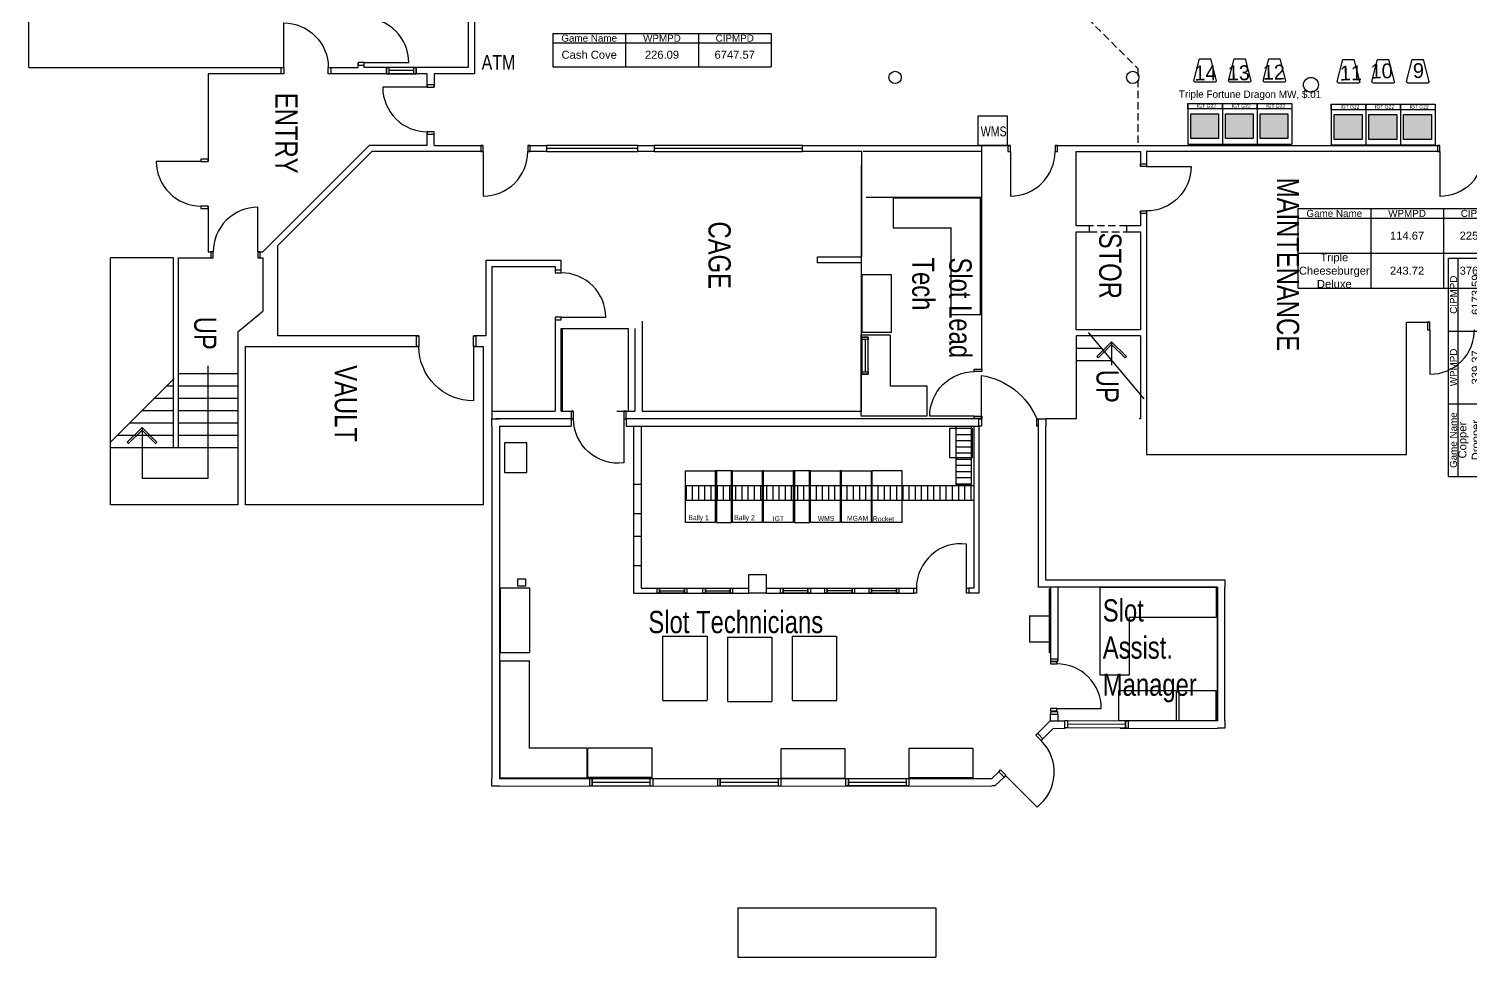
# Model space of a CAD drawing. Header units: inches. Extents: x 3213 to 10275, y -3570 to -435.
# Drawn here: x 7075 to 8240, y -3323 to -2572 of the extents above; entities that cross this region are included whole.
import ezdxf
from ezdxf.enums import TextEntityAlignment as Align

# ---------------------------------------------------------------- set-up
doc = ezdxf.new("R2010")
doc.units = ezdxf.units.IN
doc.header["$LTSCALE"] = 24
doc.header["$MEASUREMENT"] = 0
doc.linetypes.add('HIDDEN', pattern=[0.375, 0.25, -0.125])
for name, color, linetype in [('00 IGT Slots', 7, 'Continuous'), ('00 PT Enrollment', 7, 'Continuous'), ('00 Themes', 7, 'Continuous'), ('00SDG Game Type', 7, 'Continuous'), ('EXT WALL', 3, 'Continuous'), ('F1  CLG', 15, 'HIDDEN'), ('F1  COL', 242, 'Continuous'), ('F1  DIM', 4, 'Continuous'), ('F1  DOORS', 1, 'Continuous'), ('F1  WALL', 3, 'Continuous'), ('F1  WINDOW', 1, 'Continuous'), ('F1 NOTE', 4, 'Continuous'), ('F1NOTE-CUBE', 4, 'Continuous'), ('FI  STAIRS', 8, 'Continuous'), ('FP1-WALL', 3, 'Continuous'), ('Machine Denoms', 7, 'Continuous')]:
    doc.layers.add(name, color=color, linetype=linetype)
doc.layers.get('00SDG Game Type').off()
doc.layers.get('Machine Denoms').off()
doc.styles.add('ARCHSTYL', font='HAND.SHX', dxfattribs={"width": 0.8})
doc.styles.add('HAND', font='Hand.shx', dxfattribs={"width": 0.8, "height": 0.5})
doc.dimstyles.new('gDIM192', dxfattribs={"dimscale": 192, "dimtxt": 0.125, "dimasz": 0.03125, "dimexe": 0.09375, "dimexo": 0.09375, "dimgap": 0.03125, "dimtad": 1, "dimdec": 0, "dimrnd": 0.015625, "dimzin": 3, "dimdsep": 46, "dimlunit": 4, "dimtxsty": 'HAND', "dimblk1": 'RPSLASH', "dimblk2": 'RPSLASH', "dimsah": 1, "dimcen": 0.09375, "dimdle": 0.03125, "dimclrt": 256, "dimadec": 0, "dimazin": 0, "dimtfac": 2, "dimtdec": 0, "dimtofl": 0, "dimtmove": 2, "dimatfit": 3, "dimldrblk": '_RPATick2', "dimfxl": 1, "dimfrac": 2, "dimtzin": 0, "dimarcsym": 0})

# ---------------------------------------------------------------- blocks, each defined once
blk = doc.blocks.new('_RPATick2')
for p, q in [((-2, 2), (-2.18, 1.82)), ((-2, 2), (0, 0)), ((-2.18, 1.82), (-0.36, 0)), ((-0.36, 0), (-2.18, -1.82)), ((0, 0), (-2, -2)), ((-2, -2), (-2.18, -1.82))]:
    blk.add_line(p, q)
blk.add_lwpolyline([(0, 0), (-1, 0)])
blk = doc.blocks.new('RPSLASH')
blk.add_line((2.76, 0), (-4.5, 0))
at = {"color": 5, "const_width": 0.43}
blk.add_lwpolyline([(-2.15, -2.15), (2.15, 2.15)], dxfattribs=at)
blk = doc.blocks.new('atm')
at = {"layer": 'F1NOTE-CUBE', "color": 106, "style": 'HAND', "width": 0.8}
blk.add_text('ATM', height=12, rotation=90, dxfattribs=at).set_placement((15.1, 5.9))
blk = doc.blocks.new('Western Money System')
at = {"layer": 'F1 NOTE', "color": 1}
for p, q in [((-11.7, 0), (-11.7, 24)), ((-11.7, 24), (11.7, 24)), ((11.7, 24), (11.7, 0)), ((11.7, 0), (-11.7, 0))]:
    blk.add_line(p, q, dxfattribs=at)
at = {"layer": 'F1 NOTE', "color": 1, "insert": (-9.7, 15.3), "char_height": 8, "width": 21.329, "attachment_point": 1, "style": 'HAND'}
blk.add_mtext('{\\Fhand.shx;WMS}', dxfattribs=at)
blk = doc.blocks.new('*U308')
at = {"linetype": 'ByBlock', "lineweight": -3}
h = blk.add_hatch(color=7, dxfattribs=at)
h.set_gradient(color1=(241, 237, 14), color2=(18, 202, 42), tint=1)
h.paths.add_polyline_path([(-33.4, -26.3), (-33.4, -1.8), (-28.9, -1.8), (-28.9, -26.3)], flags=9)
h = blk.add_hatch(color=0, dxfattribs=at)
h.dxf.hatch_style = 1
h.set_gradient(color1=(255, 255, 0), tint=0.32, name='CYLINDER')
h.paths.add_polyline_path([(-4.5, -3.1), (-24.5, -3.1), (-24.5, -25.5), (-4.5, -25.5)])
at = {"color": 0, "linetype": 'ByBlock', "lineweight": -3}
blk.add_lwpolyline([(-24.5, -3.1), (-4.5, -3.1), (-4.5, -25.5), (-24.5, -25.5)], close=True, dxfattribs=at)
at = {"layer": '00 IGT Slots', "color": 30, "ltscale": 25}
for p, q in [((-33, 0), (0, 0)), ((-33, -28), (-33, 0)), ((0, -28), (0, 0)), ((-51.3, -4.8), (-69, -9.4)), ((-69, -18.6), (-69, -9.4)), ((-50.3, -22.2), (-50.3, -5.7)), ((-51.3, -23.2), (-69, -18.6)), ((-33, -28), (0, -28))]:
    blk.add_line(p, q, dxfattribs=at)
at = {"layer": '00 IGT Slots', "color": 30, "linetype": 'ByBlock', "lineweight": -3}
blk.add_lwpolyline([(-33, 0), (-28.5, 0), (-28.5, -28), (-33, -28)], close=True, dxfattribs=at)
at = {"layer": '00 IGT Slots', "color": 30, "ltscale": 25}
for centre, start, end in [((-51.3, -5.7), 0, 90), ((-51.3, -22.2), 270, 0)]:
    blk.add_arc(centre, 1, start, end, dxfattribs=at)
at = {"layer": '00 IGT Slots', "color": 7, "linetype": 'ByBlock', "lineweight": -3, "insert": (-32.4, -20.6), "char_height": 3, "width": 15.214, "attachment_point": 1, "rotation": 90, "style": 'HAND'}
blk.add_mtext('IGT G22', dxfattribs=at)
blk = doc.blocks.new('*U309')
at = {"linetype": 'ByBlock', "lineweight": -3}
h = blk.add_hatch(color=7, dxfattribs=at)
h.set_gradient(color1=(241, 237, 14), color2=(18, 202, 42), tint=1)
h.paths.add_polyline_path([(-33.4, -26.3), (-33.4, -1.8), (-28.9, -1.8), (-28.9, -26.3)], flags=9)
h = blk.add_hatch(color=0, dxfattribs=at)
h.dxf.hatch_style = 1
h.set_gradient(color1=(255, 255, 0), tint=0.32, name='CYLINDER')
h.paths.add_polyline_path([(-4.5, -3.1), (-24.5, -3.1), (-24.5, -25.5), (-4.5, -25.5)])
at = {"color": 0, "linetype": 'ByBlock', "lineweight": -3}
blk.add_lwpolyline([(-24.5, -3.1), (-4.5, -3.1), (-4.5, -25.5), (-24.5, -25.5)], close=True, dxfattribs=at)
at = {"layer": '00 IGT Slots', "color": 30, "ltscale": 25}
for p, q in [((-33, 0), (0, 0)), ((-33, -28), (-33, 0)), ((0, -28), (0, 0)), ((-51.3, -4.8), (-69, -9.4)), ((-69, -18.6), (-69, -9.4)), ((-50.3, -22.2), (-50.3, -5.7)), ((-51.3, -23.2), (-69, -18.6)), ((-33, -28), (0, -28))]:
    blk.add_line(p, q, dxfattribs=at)
at = {"layer": '00 IGT Slots', "color": 30, "linetype": 'ByBlock', "lineweight": -3}
blk.add_lwpolyline([(-33, 0), (-28.5, 0), (-28.5, -28), (-33, -28)], close=True, dxfattribs=at)
at = {"layer": '00 IGT Slots', "color": 30, "ltscale": 25}
for centre, start, end in [((-51.3, -5.7), 0, 90), ((-51.3, -22.2), 270, 0)]:
    blk.add_arc(centre, 1, start, end, dxfattribs=at)
at = {"layer": '00 IGT Slots', "color": 7, "linetype": 'ByBlock', "lineweight": -3, "insert": (-32.4, -20.6), "char_height": 3, "width": 15.214, "attachment_point": 1, "rotation": 90, "style": 'HAND'}
blk.add_mtext('IGT G22', dxfattribs=at)
blk = doc.blocks.new('*U310')
at = {"linetype": 'ByBlock', "lineweight": -3}
h = blk.add_hatch(color=7, dxfattribs=at)
h.set_gradient(color1=(241, 237, 14), color2=(18, 202, 42), tint=1)
h.paths.add_polyline_path([(-33.4, -26.3), (-33.4, -1.8), (-28.9, -1.8), (-28.9, -26.3)], flags=9)
h = blk.add_hatch(color=0, dxfattribs=at)
h.dxf.hatch_style = 1
h.set_gradient(color1=(255, 255, 0), tint=0.32, name='CYLINDER')
h.paths.add_polyline_path([(-4.5, -3.1), (-24.5, -3.1), (-24.5, -25.5), (-4.5, -25.5)])
at = {"color": 0, "linetype": 'ByBlock', "lineweight": -3}
blk.add_lwpolyline([(-24.5, -3.1), (-4.5, -3.1), (-4.5, -25.5), (-24.5, -25.5)], close=True, dxfattribs=at)
at = {"layer": '00 IGT Slots', "color": 30, "ltscale": 25}
for p, q in [((-33, 0), (0, 0)), ((-33, -28), (-33, 0)), ((0, -28), (0, 0)), ((-51.3, -4.8), (-69, -9.4)), ((-69, -18.6), (-69, -9.4)), ((-50.3, -22.2), (-50.3, -5.7)), ((-51.3, -23.2), (-69, -18.6)), ((-33, -28), (0, -28))]:
    blk.add_line(p, q, dxfattribs=at)
at = {"layer": '00 IGT Slots', "color": 30, "linetype": 'ByBlock', "lineweight": -3}
blk.add_lwpolyline([(-33, 0), (-28.5, 0), (-28.5, -28), (-33, -28)], close=True, dxfattribs=at)
at = {"layer": '00 IGT Slots', "color": 30, "ltscale": 25}
for centre, start, end in [((-51.3, -5.7), 0, 90), ((-51.3, -22.2), 270, 0)]:
    blk.add_arc(centre, 1, start, end, dxfattribs=at)
at = {"layer": '00 IGT Slots', "color": 7, "linetype": 'ByBlock', "lineweight": -3, "insert": (-32.4, -20.6), "char_height": 3, "width": 15.214, "attachment_point": 1, "rotation": 90, "style": 'HAND'}
blk.add_mtext('IGT G22', dxfattribs=at)
blk = doc.blocks.new('*U311')
at = {"linetype": 'ByBlock', "lineweight": -3}
h = blk.add_hatch(color=7, dxfattribs=at)
h.set_gradient(color1=(241, 237, 14), color2=(18, 202, 42), tint=1)
h.paths.add_polyline_path([(-33.4, -26.3), (-33.4, -1.8), (-28.9, -1.8), (-28.9, -26.3)], flags=9)
h = blk.add_hatch(color=0, dxfattribs=at)
h.dxf.hatch_style = 1
h.set_gradient(color1=(255, 255, 0), tint=0.32, name='CYLINDER')
h.paths.add_polyline_path([(-4.5, -3.1), (-24.5, -3.1), (-24.5, -25.5), (-4.5, -25.5)])
at = {"color": 0, "linetype": 'ByBlock', "lineweight": -3}
blk.add_lwpolyline([(-24.5, -3.1), (-4.5, -3.1), (-4.5, -25.5), (-24.5, -25.5)], close=True, dxfattribs=at)
at = {"layer": '00 IGT Slots', "color": 30, "ltscale": 25}
for p, q in [((-33, 0), (0, 0)), ((-33, -28), (-33, 0)), ((0, -28), (0, 0)), ((-51.3, -4.8), (-69, -9.4)), ((-69, -18.6), (-69, -9.4)), ((-50.3, -22.2), (-50.3, -5.7)), ((-51.3, -23.2), (-69, -18.6)), ((-33, -28), (0, -28))]:
    blk.add_line(p, q, dxfattribs=at)
at = {"layer": '00 IGT Slots', "color": 30, "linetype": 'ByBlock', "lineweight": -3}
blk.add_lwpolyline([(-33, 0), (-28.5, 0), (-28.5, -28), (-33, -28)], close=True, dxfattribs=at)
at = {"layer": '00 IGT Slots', "color": 30, "ltscale": 25}
for centre, start, end in [((-51.3, -5.7), 0, 90), ((-51.3, -22.2), 270, 0)]:
    blk.add_arc(centre, 1, start, end, dxfattribs=at)
at = {"layer": '00 IGT Slots', "color": 7, "linetype": 'ByBlock', "lineweight": -3, "insert": (-32.4, -20.6), "char_height": 3, "width": 15.214, "attachment_point": 1, "rotation": 90, "style": 'HAND'}
blk.add_mtext('IGT G22', dxfattribs=at)
blk = doc.blocks.new('*U312')
at = {"linetype": 'ByBlock', "lineweight": -3}
h = blk.add_hatch(color=7, dxfattribs=at)
h.set_gradient(color1=(241, 237, 14), color2=(18, 202, 42), tint=1)
h.paths.add_polyline_path([(-33.4, -26.3), (-33.4, -1.8), (-28.9, -1.8), (-28.9, -26.3)], flags=9)
h = blk.add_hatch(color=0, dxfattribs=at)
h.dxf.hatch_style = 1
h.set_gradient(color1=(255, 255, 0), tint=0.32, name='CYLINDER')
h.paths.add_polyline_path([(-4.5, -3.1), (-24.5, -3.1), (-24.5, -25.5), (-4.5, -25.5)])
at = {"color": 0, "linetype": 'ByBlock', "lineweight": -3}
blk.add_lwpolyline([(-24.5, -3.1), (-4.5, -3.1), (-4.5, -25.5), (-24.5, -25.5)], close=True, dxfattribs=at)
at = {"layer": '00 IGT Slots', "color": 30, "ltscale": 25}
for p, q in [((-33, 0), (0, 0)), ((-33, -28), (-33, 0)), ((0, -28), (0, 0)), ((-51.3, -4.8), (-69, -9.4)), ((-69, -18.6), (-69, -9.4)), ((-50.3, -22.2), (-50.3, -5.7)), ((-51.3, -23.2), (-69, -18.6)), ((-33, -28), (0, -28))]:
    blk.add_line(p, q, dxfattribs=at)
at = {"layer": '00 IGT Slots', "color": 30, "linetype": 'ByBlock', "lineweight": -3}
blk.add_lwpolyline([(-33, 0), (-28.5, 0), (-28.5, -28), (-33, -28)], close=True, dxfattribs=at)
at = {"layer": '00 IGT Slots', "color": 30, "ltscale": 25}
for centre, start, end in [((-51.3, -5.7), 0, 90), ((-51.3, -22.2), 270, 0)]:
    blk.add_arc(centre, 1, start, end, dxfattribs=at)
at = {"layer": '00 IGT Slots', "color": 7, "linetype": 'ByBlock', "lineweight": -3, "insert": (-32.4, -20.6), "char_height": 3, "width": 15.214, "attachment_point": 1, "rotation": 90, "style": 'HAND'}
blk.add_mtext('IGT G22', dxfattribs=at)
blk = doc.blocks.new('*U313')
at = {"linetype": 'ByBlock', "lineweight": -3}
h = blk.add_hatch(color=7, dxfattribs=at)
h.set_gradient(color1=(241, 237, 14), color2=(18, 202, 42), tint=1)
h.paths.add_polyline_path([(-33.4, -26.3), (-33.4, -1.8), (-28.9, -1.8), (-28.9, -26.3)], flags=9)
h = blk.add_hatch(color=0, dxfattribs=at)
h.dxf.hatch_style = 1
h.set_gradient(color1=(255, 255, 0), tint=0.32, name='CYLINDER')
h.paths.add_polyline_path([(-4.5, -3.1), (-24.5, -3.1), (-24.5, -25.5), (-4.5, -25.5)])
at = {"color": 0, "linetype": 'ByBlock', "lineweight": -3}
blk.add_lwpolyline([(-24.5, -3.1), (-4.5, -3.1), (-4.5, -25.5), (-24.5, -25.5)], close=True, dxfattribs=at)
at = {"layer": '00 IGT Slots', "color": 30, "ltscale": 25}
for p, q in [((-33, 0), (0, 0)), ((-33, -28), (-33, 0)), ((0, -28), (0, 0)), ((-51.3, -4.8), (-69, -9.4)), ((-69, -18.6), (-69, -9.4)), ((-50.3, -22.2), (-50.3, -5.7)), ((-51.3, -23.2), (-69, -18.6)), ((-33, -28), (0, -28))]:
    blk.add_line(p, q, dxfattribs=at)
at = {"layer": '00 IGT Slots', "color": 30, "linetype": 'ByBlock', "lineweight": -3}
blk.add_lwpolyline([(-33, 0), (-28.5, 0), (-28.5, -28), (-33, -28)], close=True, dxfattribs=at)
at = {"layer": '00 IGT Slots', "color": 30, "ltscale": 25}
for centre, start, end in [((-51.3, -5.7), 0, 90), ((-51.3, -22.2), 270, 0)]:
    blk.add_arc(centre, 1, start, end, dxfattribs=at)
at = {"layer": '00 IGT Slots', "color": 7, "linetype": 'ByBlock', "lineweight": -3, "insert": (-32.4, -20.6), "char_height": 3, "width": 15.214, "attachment_point": 1, "rotation": 90, "style": 'HAND'}
blk.add_mtext('IGT G22', dxfattribs=at)
blk = doc.blocks.new('*T340')
at = {"layer": '00 Themes', "linetype": 'ByBlock', "lineweight": -2, "transparency": 16777216}
for p, q in [((0, 0), (176.4, 0)), ((0, 0), (0, -64.4)), ((176.4, 0), (176.4, -64.4)), ((0, -64.4), (176.4, -64.4))]:
    blk.add_line(p, q, dxfattribs=at)
at = {"layer": '00 Themes', "color": 0, "linetype": 'ByBlock', "lineweight": -2, "transparency": 16777216}
for p, q in [((58.8, 0), (58.8, -64.4)), ((117.6, 0), (117.6, -64.4)), ((0, -7.7), (176.4, -7.7)), ((0, -36.1), (176.4, -36.1))]:
    blk.add_line(p, q, dxfattribs=at)
at = {"layer": '00 Themes', "color": 0, "lineweight": -3, "transparency": 16777216, "width": 58.689, "attachment_point": 5}
for s, insert, char_height in [('{\\fArial|b0|i0|c0;Game Name', (29.4, -3.9), 5.686), ('{\\fArial|b0|i0|c0;WPMPD', (88.2, -3.9), 5.686), ('{\\fArial|b0|i0|c0;CIPMPD', (147, -3.9), 5.686), ('{\\fArial|b0|i0|c0;', (29.4, -21.9), 6.467), ('{\\fArial|b0|i0|c0;\\c255;114.67 ', (88.2, -21.9), 6.467), ('{\\fArial|b0|i0|c0;\\c255;2253.40 ', (147, -21.9), 6.467), ('{\\fArial|b0|i0|c0;Triple Cheeseburger Deluxe', (29.4, -50.2), 6.467), ('{\\fArial|b0|i0|c0;\\c52479;243.72 ', (88.2, -50.2), 6.467), ('{\\fArial|b0|i0|c0;\\c255;3768.27 ', (147, -50.2), 6.467)]:
    blk.add_mtext(s, dxfattribs=dict(at, insert=insert, char_height=char_height))
blk = doc.blocks.new('*T341')
at = {"layer": '00 Themes', "linetype": 'ByBlock', "lineweight": -2, "transparency": 16777216}
for p, q in [((0, 0), (0, 176.4)), ((0, 176.4), (36.2, 176.4)), ((36.2, 0), (36.2, 176.4)), ((0, 0), (36.2, 0))]:
    blk.add_line(p, q, dxfattribs=at)
at = {"layer": '00 Themes', "color": 0, "linetype": 'ByBlock', "lineweight": -2, "transparency": 16777216}
for p, q in [((7.7, 0), (7.7, 176.4)), ((36.2, 176.4), (36.5, 176.4)), ((36.5, 0), (36.5, 176.4)), ((0, 117.6), (36.5, 117.6)), ((0, 58.8), (36.5, 58.8)), ((36.2, 0), (36.5, 0))]:
    blk.add_line(p, q, dxfattribs=at)
at = {"layer": '00 Themes', "color": 0, "lineweight": -3, "transparency": 16777216, "width": 58.689, "attachment_point": 5, "rotation": 90}
for s, insert, char_height in [('{\\fArial|b0|i0|c0;CIPMPD', (3.9, 147), 5.686), ('{\\fArial|b0|i0|c0;\\c52479;6173.59 ', (21.9, 147), 6.467), ('{\\fArial|b0|i0|c0;WPMPD', (3.9, 88.2), 5.686), ('{\\fArial|b0|i0|c0;\\c65280;339.37 ', (21.9, 88.2), 6.467), ('{\\fArial|b0|i0|c0;Game Name', (3.9, 29.4), 5.686), ('{\\fArial|b0|i0|c0;Copper Dropper Classic', (21.9, 29.4), 6.467)]:
    blk.add_mtext(s, dxfattribs=dict(at, insert=insert, char_height=char_height))
blk = doc.blocks.new('*T475')
at = {"layer": '00 Themes', "linetype": 'ByBlock', "lineweight": -2, "transparency": 16777216}
for p, q in [((0, 0), (176.4, 0)), ((0, 0), (0, -27)), ((176.4, 0), (176.4, -27)), ((0, -27), (176.4, -27))]:
    blk.add_line(p, q, dxfattribs=at)
at = {"layer": '00 Themes', "color": 0, "linetype": 'ByBlock', "lineweight": -2, "transparency": 16777216}
for p, q in [((58.8, 0), (58.8, -27)), ((117.6, 0), (117.6, -27)), ((0, -7.7), (176.4, -7.7))]:
    blk.add_line(p, q, dxfattribs=at)
at = {"layer": '00 Themes', "color": 0, "lineweight": -3, "transparency": 16777216, "width": 58.689, "attachment_point": 5}
for s, insert, char_height in [('{\\fArial|b0|i0|c0;Game Name', (29.4, -3.9), 5.686), ('{\\fArial|b0|i0|c0;WPMPD', (88.2, -3.9), 5.686), ('{\\fArial|b0|i0|c0;CIPMPD', (147, -3.9), 5.686), ('{\\fArial|b0|i0|c0;Cash Cove', (29.4, -17.3), 6.467), ('{\\fArial|b0|i0|c0;\\c52479;226.09 ', (88.2, -17.3), 6.467), ('{\\fArial|b0|i0|c0;\\c65280;6747.57 ', (147, -17.3), 6.467)]:
    blk.add_mtext(s, dxfattribs=dict(at, insert=insert, char_height=char_height))
blk = doc.blocks.new('*T491')
at = {"layer": '00 Themes', "linetype": 'ByBlock', "lineweight": -2, "transparency": 16777216}
for q in [(160, 0), (0, -40)]:
    blk.add_line((0, 0), q, dxfattribs=at)
at = {"layer": '00 Themes', "color": 0, "linetype": 'ByBlock', "lineweight": -2, "transparency": 16777216}
for p in [(160, 0), (0, -40)]:
    blk.add_line(p, (160, -40), dxfattribs=at)
at = {"layer": '00 Themes', "color": 0, "lineweight": -3, "transparency": 16777216, "insert": (80, -20), "char_height": 18, "width": 159.88, "attachment_point": 5}
blk.add_mtext('{\\fArial|b0|i0|c0;', dxfattribs=at)

msp = doc.modelspace()

# ---------------------------------------------------------------- hatches: boundary and pattern name
at = {"layer": 'FP1-WALL', "lineweight": -3}
h = msp.add_hatch(dxfattribs=at)
h.set_pattern_fill('ACAD_ISO08W100', color=8, style=0)
h.set_pattern_definition([(0, (4326.8704, -230.226), (0, 5), [24, -3, 6, -3])])
h.paths.add_polyline_path([(7824.9, -2893.6), (7836.9, -2893.6), (7836.9, -2941.6), (7824.9, -2941.6)])
h = msp.add_hatch(dxfattribs=at)
h.set_pattern_fill('ACAD_ISO08W100', color=8, angle=90, style=0)
h.set_pattern_definition([(90, (4326.8704, -230.226), (-5, 3e-16), [24, -3, 6, -3])])
h.paths.add_polyline_path([(7606.2, -2941.6), (7839.2, -2941.6), (7839.2, -2953.6), (7606.2, -2953.6)])

# ---------------------------------------------------------------- linework, layer by layer
at = {"layer": 'F1  CLG'}
for points in [[(7435.5, -2503.6), (7728.8, -2503.6), (7782.8, -2557.6), (7924.8, -2557.6), (7971.7, -2604.5), (7971.7, -2666.6)], [(7962.7, -2731.6), (7932.7, -2731.6)], [(7932.7, -2736.6), (7962.7, -2736.6)]]:
    msp.add_lwpolyline(points, dxfattribs=at)
at = {"layer": 'F1  COL'}
for centre, radius in [((7775.5, -2611.6), 5), ((7967.5, -2611.6), 5), ((8111.5, -2617.6), 6)]:
    msp.add_circle(centre, radius, dxfattribs=at)
at = {"layer": 'F1  DIM'}
msp.add_lwpolyline([(7220.5, -2935.6), (7220.5, -2844.8)], dxfattribs=at)
at = {"layer": 'F1  DOORS'}
for points in [[(7281.5, -2603.6), (7281.5, -2567.6, -0.414214), (7317.5, -2603.6, 0)], [(7346.5, -2599.6), (7382.5, -2599.6, 0.414214), (7346.5, -2563.6, 0)], [(7397.5, -2619.6), (7361.5, -2619.6, 0.414214), (7397.5, -2655.6, 0)], [(7442.7, -2671.6), (7442.7, -2707.6, 0.414214), (7478.7, -2671.6, 0)], [(7868.7, -2671.6), (7868.7, -2707.6, 0.414214), (7904.7, -2671.6, 0)], [(8215.7, -2671.6), (8215.7, -2707.6, 0.414214), (8251.7, -2671.6, 0)], [(7214.5, -2679.6), (7178.5, -2679.6, 0.414214), (7214.5, -2715.6, 0)], [(7978.7, -2683.6), (8014.7, -2683.6, -0.414214), (7978.7, -2719.6, 0)], [(7260.5, -2752.6), (7260.5, -2716.6, 0.414214), (7224.5, -2752.6, 0)], [(7505.7, -2805.6), (7541.7, -2805.6, 0.414214), (7505.7, -2769.6, 0)], [(8207.7, -2815.6), (8207.7, -2851.6, 0.414214), (8243.7, -2815.6, 0)], [(7434.7, -2829.2), (7434.7, -2873.2, -0.414214), (7390.7, -2829.2, 0)], [(7839.5, -2885.5), (7803.5, -2885.5, -0.414214), (7839.5, -2849.5, 0)], [(7845.2, -2888.6), (7845.2, -2852.6, -0.260598), (7889.9, -2887.6, 0)], [(7556.2, -2887.6), (7556.2, -2923.3, -0.451416), (7515.7, -2887.6, 0)], [(7833.2, -3024.6), (7833.2, -2988.9, 0.451416), (7792.7, -3024.6, 0)], [(7906.1, -3121.8), (7942.1, -3121.8, 0.414214), (7906.1, -3085.8, 0)], [(7864.9, -3176.4), (7890.2, -3201.6, 0.451416), (7893.5, -3147.8, 0)]]:
    msp.add_lwpolyline(points, format="xyb", dxfattribs=at)
for points in [[(7281.5, -2608.6), (7279.5, -2608.6), (7279.5, -2603.6), (7281.5, -2603.6)], [(7319.5, -2608.6), (7317.5, -2608.6), (7317.5, -2603.6), (7319.5, -2603.6)], [(7341.5, -2599.6), (7341.5, -2601.6), (7346.5, -2601.6), (7346.5, -2599.6)], [(7403, -2619.6), (7403, -2617.6), (7397.5, -2617.6), (7397.5, -2619.6)], [(7403, -2657.6), (7403, -2655.6), (7397.5, -2655.6), (7397.5, -2657.6)], [(7442.7, -2666.6), (7440.7, -2666.6), (7440.7, -2671.6), (7442.7, -2671.6)], [(7480.7, -2666.6), (7478.7, -2666.6), (7478.7, -2671.6), (7480.7, -2671.6)], [(7868.7, -2666.6), (7866.7, -2666.6), (7866.7, -2671.6), (7868.7, -2671.6)], [(7906.7, -2666.6), (7904.7, -2666.6), (7904.7, -2671.6), (7906.7, -2671.6)], [(8215.7, -2666.6), (8213.7, -2666.6), (8213.7, -2671.6), (8215.7, -2671.6)], [(7220.5, -2679.6), (7220.5, -2677.6), (7214.5, -2677.6), (7214.5, -2679.6)], [(7973.7, -2683.6), (7973.7, -2681.6), (7978.7, -2681.6), (7978.7, -2683.6)], [(7220.5, -2717.6), (7220.5, -2715.6), (7214.5, -2715.6), (7214.5, -2717.6)], [(7973.7, -2721.6), (7973.7, -2719.6), (7978.7, -2719.6), (7978.7, -2721.6)], [(7222.5, -2757.6), (7224.5, -2757.6), (7224.5, -2752.6), (7222.5, -2752.6)], [(7260.5, -2757.6), (7262.5, -2757.6), (7262.5, -2752.6), (7260.5, -2752.6)], [(7500.7, -2767.6), (7500.7, -2769.6), (7505.7, -2769.6), (7505.7, -2767.6)], [(7500.7, -2805.6), (7500.7, -2807.6), (7505.7, -2807.6), (7505.7, -2805.6)], [(8207.7, -2809.6), (8205.7, -2809.6), (8205.7, -2815.6), (8207.7, -2815.6)], [(7388.7, -2820.6), (7390.7, -2820.6), (7390.7, -2829.2), (7388.7, -2829.2)], [(7434.7, -2820.6), (7436.7, -2820.6), (7436.7, -2829.2), (7434.7, -2829.2)], [(7845.5, -2847.5), (7845.5, -2849.5), (7839.5, -2849.5), (7839.5, -2847.5)], [(7515.7, -2881.6), (7513.7, -2881.6), (7513.7, -2887.6), (7515.7, -2887.6)], [(7558.2, -2881.6), (7556.2, -2881.6), (7556.2, -2887.6), (7558.2, -2887.6)], [(7845.5, -2885.5), (7845.5, -2887.5), (7839.5, -2887.5), (7839.5, -2885.5)], [(7845.2, -2893.6), (7843.2, -2893.6), (7843.2, -2887.6), (7845.2, -2887.6)], [(7891.2, -2893.6), (7889.9, -2893.6), (7889.9, -2887.6), (7891.2, -2887.6)], [(7792.7, -3028.7), (7790.7, -3028.6), (7790.7, -3024.6), (7792.7, -3024.6)], [(7835.2, -3028.6), (7833.2, -3028.7), (7833.2, -3024.6), (7835.2, -3024.6)], [(7907, -3084), (7907, -3082), (7901, -3082), (7901, -3084)], [(7901.1, -3083.8), (7901.1, -3085.8), (7906.1, -3085.8), (7906.1, -3083.8)], [(7907, -3126.5), (7907, -3124.5), (7901, -3124.5), (7901, -3126.5)], [(7901.1, -3121.8), (7901.1, -3123.8), (7906.1, -3123.8), (7906.1, -3121.8)], [(7890.7, -3142.1), (7889.3, -3143.5), (7893.5, -3147.8), (7894.9, -3146.3)]]:
    msp.add_lwpolyline(points, close=True, dxfattribs=at)
at = {"layer": 'F1  WALL'}
for p, q in [((7932.7, -2736.6), (7932.7, -2731.6)), ((7962.7, -2736.6), (7962.7, -2731.6))]:
    msp.add_line(p, q, dxfattribs=at)
at = {"layer": 'F1  WALL', "lineweight": -3}
for p, q in [((7657.2, -3013.6), (7671.2, -3013.6)), ((7657.2, -3028.6), (7657.2, -3013.6)), ((7671.2, -3013.6), (7671.2, -3028.6)), ((7470.7, -3017.1), (7476.7, -3017.1)), ((7470.7, -3023.1), (7470.7, -3017.1)), ((7476.7, -3023.1), (7470.7, -3023.1)), ((7476.7, -3017.1), (7476.7, -3023.1)), ((8035.9, -3023.9), (7896.9, -3023.9)), ((7671.2, -3028.6), (7657.2, -3028.6))]:
    msp.add_line(p, q, dxfattribs=at)
at = {"layer": 'F1  WALL'}
for points in [[(7435.5, -2258.6), (7435.5, -2608.6)], [(7075.5, -2603.6), (7075.5, -2464.6)], [(7346.5, -2563.6), (7346.5, -2520.6), (7370.5, -2520.6), (7370.5, -2493.6), (7430.5, -2493.6), (7430.5, -2603.6), (7346.5, -2603.6), (7346.5, -2599.6)], [(7075.5, -2603.6), (7281.5, -2603.6)], [(7281.5, -2608.6), (7220.5, -2608.6), (7220.5, -2679.6)], [(7317.5, -2603.6), (7341.5, -2603.6)], [(7397.5, -2619.6), (7397.5, -2608.6), (7317.5, -2608.6)], [(7341.5, -2603.6), (7341.5, -2599.6)], [(7435.5, -2608.6), (7403, -2608.6)], [(7403, -2608.6), (7403, -2619.6)], [(7264.5, -2752.6), (7350.5, -2666.6)], [(7397.5, -2666.6), (7350.5, -2666.6)], [(7397.5, -2666.6), (7397.5, -2655.6)], [(7403, -2666.6), (7403, -2655.6)], [(7403, -2666.6), (7442.7, -2666.6)], [(7478.7, -2666.6), (7493.7, -2666.6)], [(7567.7, -2666.6), (7580.7, -2666.6)], [(7700.7, -2666.6), (7868.7, -2666.6)], [(7845.5, -2847.3), (7845.5, -2666.6)], [(7904.7, -2666.6), (8215.7, -2666.6)], [(7276.7, -2747.5), (7352.6, -2671.6)], [(7442.7, -2671.6), (7352.6, -2671.6)], [(7493.7, -2671.6), (7478.7, -2671.6)], [(7580.7, -2671.6), (7567.7, -2671.6)], [(7748.7, -2708.6), (7748.7, -2671.6), (7700.7, -2671.6)], [(7748.7, -2756.5), (7748.7, -2672.8)], [(7749.8, -2671.3), (7845, -2671.3)], [(7932.7, -2731.6), (7921.7, -2731.6), (7921.7, -2671.6), (7973.7, -2671.6), (7973.7, -2683.6)], [(8215.7, -2671.6), (7978.7, -2671.6), (7978.7, -2683.6)], [(7748.4, -2882.3), (7748.4, -2682.7)], [(7752, -2708.4), (7845.3, -2708.4)], [(7220.5, -2715.6), (7220.5, -2752.6)], [(7973.7, -2719.6), (7973.7, -2731.6), (7962.7, -2731.6)], [(7978.7, -2719.6), (7978.7, -2916.6), (8188.7, -2916.6), (8188.7, -2809.6), (8207.7, -2809.6)], [(7978.7, -2719.6), (7978.7, -2916.6), (8188.7, -2916.6), (8188.7, -2809.6), (8207.7, -2809.6)], [(7962.7, -2736.6), (7973.7, -2736.6), (7973.7, -2815.6), (7921.7, -2815.6), (7921.7, -2736.6), (7932.7, -2736.6)], [(7390.7, -2820.6), (7276.7, -2820.6), (7276.7, -2747.5)], [(7141.5, -2957.2), (7141.5, -2757.6)], [(7192.5, -2757.6), (7141.5, -2757.6)], [(7192.5, -2911.2), (7192.5, -2757.6)], [(7196.5, -2757.6), (7224.5, -2757.6)], [(7196.5, -2911.2), (7196.5, -2757.6)], [(7220.5, -2752.6), (7224.5, -2752.6)], [(7260.5, -2752.6), (7264.5, -2752.6)], [(7260.5, -2757.6), (7264.5, -2757.6)], [(7264.5, -2757.6), (7264.5, -2800.6)], [(7505.7, -2769.6), (7505.7, -2759.6), (7444.7, -2759.6), (7444.7, -2820.6)], [(7748.7, -2761.6), (7712.7, -2761.6), (7712.7, -2756.6), (7748.7, -2756.6)], [(7449.7, -2764.6), (7500.7, -2764.6)], [(7449.7, -2764.6), (7449.7, -2881.6)], [(7449.7, -2764.6), (7449.7, -2881.6)], [(7500.7, -2764.6), (7500.7, -2769.6)], [(7244.5, -2817.2), (7264.5, -2800.6)], [(7500.7, -2805.6), (7500.7, -2881.6)], [(7500.7, -2805.6), (7500.7, -2881.6)], [(7244.5, -2817.2), (7244.5, -2957.2), (7141.5, -2957.2)], [(7505.7, -2814.6), (7559.7, -2814.6)], [(7505.7, -2881.6), (7505.7, -2814.6)], [(7506.7, -2881.6), (7506.7, -2814.6)], [(7559.7, -2814.6), (7559.7, -2881.6)], [(7565.2, -2814.6), (7565.2, -2881.6)], [(7434.7, -2829.2), (7442.7, -2829.2), (7442.7, -2957.2), (7250.7, -2957.2), (7250.7, -2829.2), (7390.7, -2829.2)], [(7444.7, -2820.6), (7434.7, -2820.6)], [(7973.7, -2820.6), (7921.7, -2820.6)], [(7921.7, -2820.6), (7921.7, -2887.6)], [(7973.7, -2820.6), (7973.7, -2887.6), (7972.7, -2887.6)], [(7973.7, -2820.6), (7973.7, -2887.6), (7972.7, -2887.6)], [(7449.7, -2881.6), (7500.7, -2881.6)], [(7449.7, -2881.6), (7500.7, -2881.6)], [(7501.1, -2887.6), (7453.1, -2887.6)], [(7513.7, -2887.6), (7453.1, -2887.6)], [(7505.7, -2881.6), (7514.7, -2881.6)], [(7506.7, -2881.6), (7515.7, -2881.6)], [(7513.7, -2887.6), (7513.7, -2893.6)], [(7550.7, -2881.6), (7559.7, -2881.6)], [(7556.2, -2881.6), (7565.2, -2881.6)], [(7843.2, -2887.6), (7558.2, -2887.6)], [(7558.2, -2887.6), (7558.2, -2893.6)], [(7558.2, -2893.6), (7843.2, -2893.6)], [(7196.5, -2911.2), (7192.5, -2911.2)]]:
    msp.add_lwpolyline(points, dxfattribs=at)
at = {"layer": 'F1  WINDOW'}
for points in [[(7364.5, -2603.6), (7366.5, -2603.6), (7366.5, -2608.6), (7364.5, -2608.6)], [(7364.5, -2608.6), (7388.5, -2608.6), (7388.5, -2603.6), (7364.5, -2603.6)], [(7386.5, -2603.6), (7388.5, -2603.6), (7388.5, -2608.6), (7386.5, -2608.6)], [(7567.7, -2666.6), (7493.7, -2666.6), (7493.7, -2671.6), (7567.7, -2671.6)], [(7700.7, -2666.6), (7580.7, -2666.6), (7580.7, -2671.6), (7700.7, -2671.6)], [(7748.7, -2823.6), (7748.7, -2821.6), (7753.7, -2821.6), (7753.7, -2823.6)], [(7753.7, -2851.6), (7753.7, -2821.6), (7748.7, -2821.6), (7748.7, -2851.6)], [(7748.7, -2851.6), (7748.7, -2849.6), (7753.7, -2849.6), (7753.7, -2851.6)], [(7585.2, -3028.7), (7583.2, -3028.7), (7583.2, -3024.7), (7585.2, -3024.7)], [(7605.2, -3028.7), (7585.2, -3028.7), (7585.2, -3024.7), (7605.2, -3024.7)], [(7607.2, -3028.7), (7605.2, -3028.7), (7605.2, -3024.7), (7607.2, -3024.7)], [(7622.2, -3028.7), (7620.2, -3028.7), (7620.2, -3024.7), (7622.2, -3024.7)], [(7642.2, -3028.7), (7622.2, -3028.7), (7622.2, -3024.7), (7642.2, -3024.7)], [(7644.2, -3028.7), (7642.2, -3028.7), (7642.2, -3024.7), (7644.2, -3024.7)], [(7685, -3028.6), (7683, -3028.6), (7683, -3024.6), (7685, -3024.6)], [(7705, -3028.6), (7685, -3028.6), (7685, -3024.6), (7705, -3024.6)], [(7707, -3028.6), (7705, -3028.6), (7705, -3024.6), (7707, -3024.6)], [(7720.7, -3028.6), (7718.7, -3028.6), (7718.7, -3024.6), (7720.7, -3024.6)], [(7740.7, -3028.6), (7720.7, -3028.6), (7720.7, -3024.6), (7740.7, -3024.6)], [(7742.7, -3028.6), (7740.7, -3028.6), (7740.7, -3024.6), (7742.7, -3024.6)], [(7756.5, -3028.6), (7754.5, -3028.6), (7754.5, -3024.6), (7756.5, -3024.6)], [(7776.5, -3028.6), (7756.5, -3028.6), (7756.5, -3024.6), (7776.5, -3024.6)], [(7778.5, -3028.6), (7776.5, -3028.6), (7776.5, -3024.6), (7778.5, -3024.6)], [(7912.7, -3131.6), (7961.7, -3131.9), (7961.7, -3137.9), (7912.7, -3137.6)], [(7912.7, -3131.6), (7914.7, -3131.6), (7914.7, -3137.6), (7912.7, -3137.6)], [(7961.7, -3131.9), (7963.7, -3131.9), (7963.7, -3137.9), (7961.7, -3137.9)], [(7530.7, -3184.6), (7528.7, -3184.6), (7528.7, -3178.6), (7530.7, -3178.6)], [(7579.7, -3184.6), (7530.7, -3184.6), (7530.7, -3178.6), (7579.7, -3178.6)], [(7579.7, -3184.6), (7577.7, -3184.6), (7577.7, -3178.6), (7579.7, -3178.6)], [(7634.2, -3184.6), (7632.2, -3184.6), (7632.2, -3178.6), (7634.2, -3178.6)], [(7683.2, -3184.6), (7634.2, -3184.6), (7634.2, -3178.6), (7683.2, -3178.6)], [(7683.2, -3184.6), (7681.2, -3184.6), (7681.2, -3178.6), (7683.2, -3178.6)], [(7737.7, -3184.5), (7735.7, -3184.5), (7735.7, -3178.5), (7737.7, -3178.5)], [(7786.7, -3184.5), (7737.7, -3184.5), (7737.7, -3178.5), (7786.7, -3178.5)], [(7786.7, -3184.5), (7784.7, -3184.5), (7784.7, -3178.5), (7786.7, -3178.5)], [(7865, -3175.9), (7863.5, -3177.3), (7859.3, -3173), (7860.7, -3171.6)]]:
    msp.add_lwpolyline(points, close=True, dxfattribs=at)
for points in [[(7386.5, -2606.1), (7366.5, -2606.1)], [(7567.7, -2669.1), (7493.7, -2669.1)], [(7700.7, -2669.1), (7580.7, -2669.1)], [(7751.2, -2823.6), (7751.2, -2849.6)], [(7585.2, -3026.7), (7605.2, -3026.7)], [(7622.2, -3026.7), (7642.2, -3026.7)], [(7685, -3026.6), (7705, -3026.6)], [(7720.7, -3026.6), (7740.7, -3026.6)], [(7756.5, -3026.6), (7776.5, -3026.6)], [(7961.7, -3134.9), (7914.7, -3134.6)], [(7530.7, -3181.6), (7577.7, -3181.6)], [(7634.2, -3181.6), (7681.2, -3181.6)], [(7737.7, -3181.5), (7784.7, -3181.5)]]:
    msp.add_lwpolyline(points, dxfattribs=at)
at = {"layer": 'FI  STAIRS'}
msp.add_line((7931.5, -2818), (7976.4, -2871.5), dxfattribs=at)
for points in [[(7921.7, -2830.6), (7942.1, -2830.6)], [(7921.7, -2840.6), (7950.5, -2840.6)], [(7244.5, -2851.2), (7196.5, -2851.2)], [(7141, -2907.2), (7193, -2855.2)], [(7192.5, -2861.2), (7187, -2861.2)], [(7244.5, -2861.2), (7196.5, -2861.2)], [(7192.5, -2871.2), (7177, -2871.2)], [(7244.5, -2871.2), (7196.5, -2871.2)], [(7192.5, -2881.2), (7167, -2881.2)], [(7244.5, -2881.2), (7196.5, -2881.2)], [(7192.5, -2891.2), (7157, -2891.2)], [(7244.5, -2891.2), (7196.5, -2891.2)], [(7192.5, -2911.2), (7141.5, -2911.2)], [(7192.5, -2901.2), (7147, -2901.2)], [(7244.5, -2901.2), (7196.5, -2901.2)], [(7244.5, -2911.2), (7196.5, -2911.2)]]:
    msp.add_lwpolyline(points, dxfattribs=at)
at = {"layer": 'FP1-WALL', "color": 6, "lineweight": -3}
for p, q in [((7844.5, -2709.2), (7774, -2709.2)), ((7774, -2709.2), (7774, -2733.2)), ((7844.4, -2803.6), (7844.4, -2709.4)), ((7774, -2733.2), (7820.6, -2733.2)), ((7820.6, -2733.1), (7820.6, -2803.3)), ((7748.7, -2771.2), (7748.7, -2817.8)), ((7772.7, -2771.2), (7748.7, -2771.2)), ((7772.7, -2817.8), (7772.7, -2771.2)), ((7820.4, -2803.4), (7844.4, -2803.4)), ((7772.6, -2817.8), (7748.6, -2817.8)), ((7771.6, -2820.1), (7747.6, -2820.1)), ((7747.9, -2820.1), (7747.9, -2885.1)), ((7771.7, -2861.3), (7771.7, -2820.1)), ((7801.4, -2861.2), (7771.7, -2861.2)), ((7801.4, -2885.2), (7801.4, -2861.2)), ((7747.9, -2885.2), (7801.4, -2885.2)), ((7606.2, -2929.6), (7630.2, -2929.6)), ((7606.2, -2971.6), (7606.2, -2929.6)), ((7630.2, -2929.6), (7630.2, -2971.6)), ((7644.2, -2929.6), (7668.2, -2929.6)), ((7644.2, -2971.6), (7644.2, -2929.6)), ((7668.2, -2929.6), (7668.2, -2971.6)), ((7669.2, -2929.6), (7693.2, -2929.6)), ((7669.2, -2971.6), (7669.2, -2929.6)), ((7693.2, -2929.6), (7693.2, -2971.6)), ((7707.2, -2929.6), (7731.2, -2929.6)), ((7707.2, -2971.6), (7707.2, -2929.6)), ((7731.2, -2929.6), (7731.2, -2971.6)), ((7732.2, -2929.6), (7756.2, -2929.6)), ((7732.2, -2971.6), (7732.2, -2929.6)), ((7756.2, -2929.6), (7756.2, -2971.6)), ((7757, -2929.5), (7781, -2929.5)), ((7757, -2971.5), (7757, -2929.5)), ((7781, -2929.5), (7781, -2971.5)), ((7630.2, -2971.6), (7606.2, -2971.6)), ((7668.2, -2971.6), (7644.2, -2971.6)), ((7693.2, -2971.6), (7669.2, -2971.6)), ((7731.2, -2971.6), (7707.2, -2971.6)), ((7756.2, -2971.6), (7732.2, -2971.6)), ((7781, -2971.5), (7757, -2971.5)), ((8035.9, -3023.9), (7890.9, -3023.9)), ((7940.8, -3024.2), (7940.8, -3094.7)), ((8035.2, -3024.2), (7941, -3024.2)), ((8035.1, -3048.3), (8035.1, -3024.3)), ((8035.9, -3131.9), (8035.9, -3023.9)), ((7964.7, -3048), (8035, -3048)), ((7964.8, -3094.7), (7964.8, -3048)), ((7456.2, -3083.5), (7456.2, -3177.7)), ((7480.3, -3083.7), (7456.3, -3083.7)), ((7480, -3154), (7480, -3083.8)), ((7940.8, -3094.7), (7964.8, -3094.7)), ((7956.4, -3131.4), (7956.4, -3107.4)), ((8003, -3107.5), (7956.4, -3107.5)), ((8003, -3131.5), (8003, -3107.5)), ((8004.9, -3131.4), (8004.9, -3107.4)), ((8034.8, -3107.5), (8004.9, -3107.5)), ((8034.8, -3131.5), (8034.8, -3107.5)), ((7956.4, -3131.5), (8003, -3131.5)), ((8004.9, -3131.5), (8034.8, -3131.5)), ((7526.6, -3153.9), (7480, -3153.9)), ((7526.6, -3177.9), (7526.6, -3153.9)), ((7456.2, -3177.9), (7526.6, -3177.9))]:
    msp.add_line(p, q, dxfattribs=at)
at = {"layer": 'FP1-WALL', "lineweight": -3}
for p, q in [((7571.2, -2808.6), (7571.2, -2881.6)), ((7449.7, -2881.6), (7449.7, -2887.6)), ((7449.7, -2887.6), (7455.7, -2887.6)), ((7449.7, -2893.6), (7449.7, -2887.6)), ((7571.2, -2881.6), (7748.7, -2881.6)), ((7891.2, -2887.6), (7897.2, -2887.6)), ((7897.2, -2887.6), (7897.2, -2893.6)), ((7921.7, -2887.6), (7897.2, -2887.6)), ((7449.7, -2893.6), (7449.7, -3178.6)), ((7455.7, -2893.6), (7455.7, -3178.6)), ((7455.7, -2893.6), (7513.7, -2893.6)), ((7891.2, -2893.6), (7891.2, -3023.6)), ((7897.2, -3017.6), (7897.2, -2893.6)), ((7896.9, -3023.9), (7890.9, -3023.9)), ((7896.9, -3017.9), (8035.9, -3017.9)), ((7901, -3023.9), (7901, -3082.1)), ((7907, -3023.5), (7907, -3083)), ((7907, -3023.5), (7907, -3083)), ((8035.9, -3017.9), (8041.9, -3017.9)), ((8035.9, -3023.9), (8035.9, -3131.9)), ((8041.9, -3017.9), (8041.9, -3023.9)), ((8041.9, -3131.9), (8041.9, -3023.9)), ((7889.9, -3142.7), (7900.8, -3132)), ((7900.9, -3126.6), (7900.9, -3132)), ((7900.9, -3131.9), (7906.9, -3131.9)), ((7906.9, -3126.5), (7906.9, -3131.9)), ((7906.9, -3131.9), (7912.8, -3132)), ((8035.9, -3131.9), (7957.3, -3132)), ((8041.9, -3131.9), (8041.9, -3137.9)), ((7893.4, -3147.7), (7903.3, -3138)), ((7903.3, -3137.9), (7912.8, -3138)), ((7957.3, -3138), (8035.9, -3137.9)), ((8041.9, -3137.9), (8035.9, -3137.9)), ((7449.7, -3184.6), (7449.7, -3178.6)), ((7455.7, -3178.6), (7853.7, -3178.5)), ((7853.7, -3178.5), (7859.3, -3173)), ((7863.5, -3177.3), (7856.2, -3184.5)), ((7455.7, -3184.6), (7449.7, -3184.6)), ((7455.7, -3184.6), (7853.7, -3184.5)), ((7856.2, -3184.5), (7853.7, -3184.5))]:
    msp.add_line(p, q, dxfattribs=at)
at = {"layer": 'FP1-WALL', "color": 5, "lineweight": -3}
for p, q in [((7564.2, -2893.6), (7564.2, -3028.6)), ((7570.2, -2893.6), (7570.2, -3024.6)), ((7839.2, -2893.6), (7839.2, -3024.6)), ((7843.2, -2893.6), (7843.2, -3028.6)), ((7570.2, -3024.6), (7657.2, -3024.6)), ((7671.2, -3024.6), (7790.7, -3024.6)), ((7839.2, -3024.6), (7835.2, -3024.6)), ((7564.2, -3028.6), (7657.2, -3028.6)), ((7564.2, -3028.6), (7564.2, -3028.6)), ((7671.2, -3028.6), (7790.7, -3028.6)), ((7843.2, -3028.6), (7835.2, -3028.6))]:
    msp.add_line(p, q, dxfattribs=at)
at = {"layer": 'FP1-WALL', "color": 1, "lineweight": -3}
for p, q in [((7459.9, -2907.2), (7459.9, -2931.2)), ((7477.9, -2907.2), (7459.9, -2907.2)), ((7477.9, -2931.2), (7477.9, -2907.2)), ((7459.9, -2931.2), (7477.9, -2931.2)), ((7631.2, -2929.6), (7630.2, -2929.6)), ((7644.2, -2929.6), (7643.2, -2929.6)), ((7669.2, -2929.6), (7668.2, -2929.6)), ((7694.2, -2929.6), (7693.2, -2929.6)), ((7707.2, -2929.6), (7706.2, -2929.6)), ((7732.2, -2929.6), (7731.2, -2929.6))]:
    msp.add_line(p, q, dxfattribs=at)
at = {"layer": 'FP1-WALL', "color": 2, "lineweight": -3}
for p, q in [((7631.2, -2929.6), (7631.2, -2971.6)), ((7643.2, -2929.6), (7631.2, -2929.6)), ((7643.2, -2971.6), (7643.2, -2929.6)), ((7694.2, -2929.6), (7694.2, -2971.6)), ((7706.2, -2929.6), (7694.2, -2929.6)), ((7706.2, -2971.6), (7706.2, -2929.6)), ((7631.2, -2971.6), (7643.2, -2971.6)), ((7694.2, -2971.6), (7706.2, -2971.6))]:
    msp.add_line(p, q, dxfattribs=at)
at = {"layer": 'FP1-WALL', "color": 192, "lineweight": -3}
for p, q in [((7456.4, -3024.7), (7456.4, -3076.7)), ((7480.4, -3024.7), (7456.4, -3024.7)), ((7480.4, -3076.7), (7480.4, -3024.7)), ((7900.1, -3024.8), (7900.1, -3076.8)), ((7884.1, -3046.7), (7884.1, -3068.1)), ((7884.1, -3046.9), (7900.1, -3046.9)), ((7587.5, -3063.3), (7623.5, -3063.3)), ((7587.6, -3063.3), (7587.6, -3115.3)), ((7623.5, -3063.3), (7623.5, -3115.3)), ((7640, -3064.1), (7676, -3064.1)), ((7640.1, -3064.1), (7640.1, -3116.1)), ((7676, -3064.2), (7676, -3116.2)), ((7692.2, -3063.3), (7728.2, -3063.3)), ((7692.3, -3063.3), (7692.3, -3115.3)), ((7728.2, -3063.3), (7728.2, -3115.3)), ((7884.1, -3068.1), (7900.1, -3068.1)), ((7456.4, -3076.7), (7480.4, -3076.7)), ((7587.6, -3115.4), (7623.6, -3115.4)), ((7640, -3116.2), (7676, -3116.2)), ((7692.3, -3115.4), (7728.3, -3115.4)), ((7735.2, -3154.6), (7683.2, -3154.6)), ((7683.2, -3154.6), (7683.2, -3178.6)), ((7735.2, -3178.6), (7735.2, -3154.6)), ((7838.6, -3154.3), (7786.6, -3154.3)), ((7786.6, -3154.3), (7786.6, -3178.3)), ((7838.6, -3178.3), (7838.6, -3154.3)), ((7735.3, -3178.4), (7683.3, -3178.4)), ((7838.7, -3178.1), (7786.7, -3178.1))]:
    msp.add_line(p, q, dxfattribs=at)
at = {"layer": 'FP1-WALL', "color": 4, "lineweight": -3}
for p, q in [((7527.3, -3177.9), (7527.3, -3153.9)), ((7579.4, -3154), (7527.4, -3154)), ((7579.3, -3177.9), (7579.3, -3153.9)), ((7579.2, -3177.6), (7527.2, -3177.6))]:
    msp.add_line(p, q, dxfattribs=at)
at = {"layer": 'FP1-WALL', "color": 6, "lineweight": -3}
msp.add_lwpolyline([(7819.8, -2895.1), (7837.8, -2895.1), (7837.8, -2919.1), (7819.8, -2919.1)], close=True, dxfattribs=at)
at = {"layer": 'FP1-WALL', "color": 8, "lineweight": -3}
for points in [[(7824.9, -2893.6), (7836.9, -2893.6), (7836.9, -2941.6), (7824.9, -2941.6)], [(7606.2, -2941.6), (7839.2, -2941.6), (7839.2, -2953.6), (7606.2, -2953.6)]]:
    msp.add_lwpolyline(points, close=True, dxfattribs=at)
at = {"layer": 'FP1-WALL', "color": 4, "lineweight": -3}
for points in [[(7570.2, -2964.6), (7564.4, -2964.6), (7564.4, -2940.6), (7570.2, -2940.6)], [(7570.2, -3006.6), (7564.4, -3006.6), (7564.4, -2982.6), (7570.2, -2982.6)]]:
    msp.add_lwpolyline(points, close=True, dxfattribs=at)

# ---------------------------------------------------------------- block references
for name, p in [('*T475', (7498.9, -2576)), ('*T340', (8101, -2717.7)), ('*T341', (8222.8, -2934.3)), ('*T491', (7648.5, -3283))]:
    msp.add_blockref(name, p)
at = {"layer": '00 IGT Slots', "color": 7, "linetype": 'ByBlock', "lineweight": -3, "rotation": 269.9999999999999}
for name, p in [('*U308', (8040, -2665.6)), ('*U309', (8068, -2665.6)), ('*U310', (8096, -2665.6)), ('*U311', (8155.9, -2666.2)), ('*U312', (8183.9, -2666.2)), ('*U313', (8211.9, -2666.2))]:
    msp.add_blockref(name, p, dxfattribs=at)
at = {"layer": '00SDG Game Type', "color": 6, "rotation": 270}
msp.add_blockref('atm', (7435.5, -2590.3), dxfattribs=at)
at = {"layer": 'Machine Denoms', "color": 1}
msp.add_blockref('Western Money System', (7854.4, -2666.6), dxfattribs=at)

# ---------------------------------------------------------------- texts
at = {"layer": '00 PT Enrollment', "style": 'ARCHSTYL'}
for s, p in [('14', (8026.3, -2614)), ('13', (8053.3, -2613.9)), ('12', (8081.6, -2613.4)), ('11', (8143.9, -2614)), ('10', (8168.7, -2612.4)), ('9', (8198.5, -2612.1))]:
    msp.add_text(s, height=12, rotation=1, dxfattribs=at).set_placement(p, align=Align.CENTER)
at = {"layer": '00 Themes', "linetype": 'HIDDEN'}
msp.add_text('Triple Fortune Dragon MW, $.01', height=6, rotation=359.8982, dxfattribs=at).set_placement((8004.8, -2628.1))
at = {"layer": 'EXT WALL', "linetype": 'HIDDEN'}
for s, p in [('Bally 1', (7608.4, -2969.6)), ('Bally 2', (7645.5, -2969.6)), ('IGT', (7676.6, -2970.4)), ('WMS', (7713, -2970.2)), ('MGAM', (7736.6, -2970.1)), ('Rocket', (7757.5, -2970.6))]:
    msp.add_text(s, height=4, rotation=359.8982, dxfattribs=at).set_placement(p)
at = {"layer": 'F1  DIM', "char_height": 18, "width": 82.688, "attachment_point": 1, "rotation": 270, "style": 'HAND'}
for s, insert in [('{\\Fhand.shx;ENTRY}', (7292.7, -2624.1)), ('{\\Fhand.shx;MAINTENANCE}', (8102, -2692.8)), ('{\\Fhand.shx;CAGE}', (7642.7, -2728.1)), ('{\\Fhand.shx;STOR}', (7958.4, -2737.2)), ('Slot Lead Tech', (7837.3, -2757.2)), ('{\\Fhand.shx;UP}', (7227.1, -2805.1)), ('{\\Fhand.shx;VAULT}', (7340.7, -2844.3)), ('{\\Fhand.shx;UP}', (7956.2, -2848))]:
    msp.add_mtext(s, dxfattribs=dict(at, insert=insert))
at = {"layer": 'F1  DIM', "char_height": 18, "attachment_point": 1, "style": 'HAND'}
for s, insert, width in [('Slot Assist. Manager', (7943.3, -3033.6), 82.688), ('Slot Technicians', (7576.1, -3043), 465.688)]:
    msp.add_mtext(s, dxfattribs=dict(at, insert=insert, width=width))

# ---------------------------------------------------------------- leaders
at = {"layer": 'F1  DIM'}
for points in [[(7950.4, -2825.3), (7950.4, -2844.3)], [(7167, -2894.6), (7167, -2935.6), (7220.5, -2935.6)]]:
    msp.add_leader(points, dimstyle='gDIM192', override={"dimgap": 0.03125, "dimtad": 0}, dxfattribs=at)

doc.saveas('drawing.dxf')
